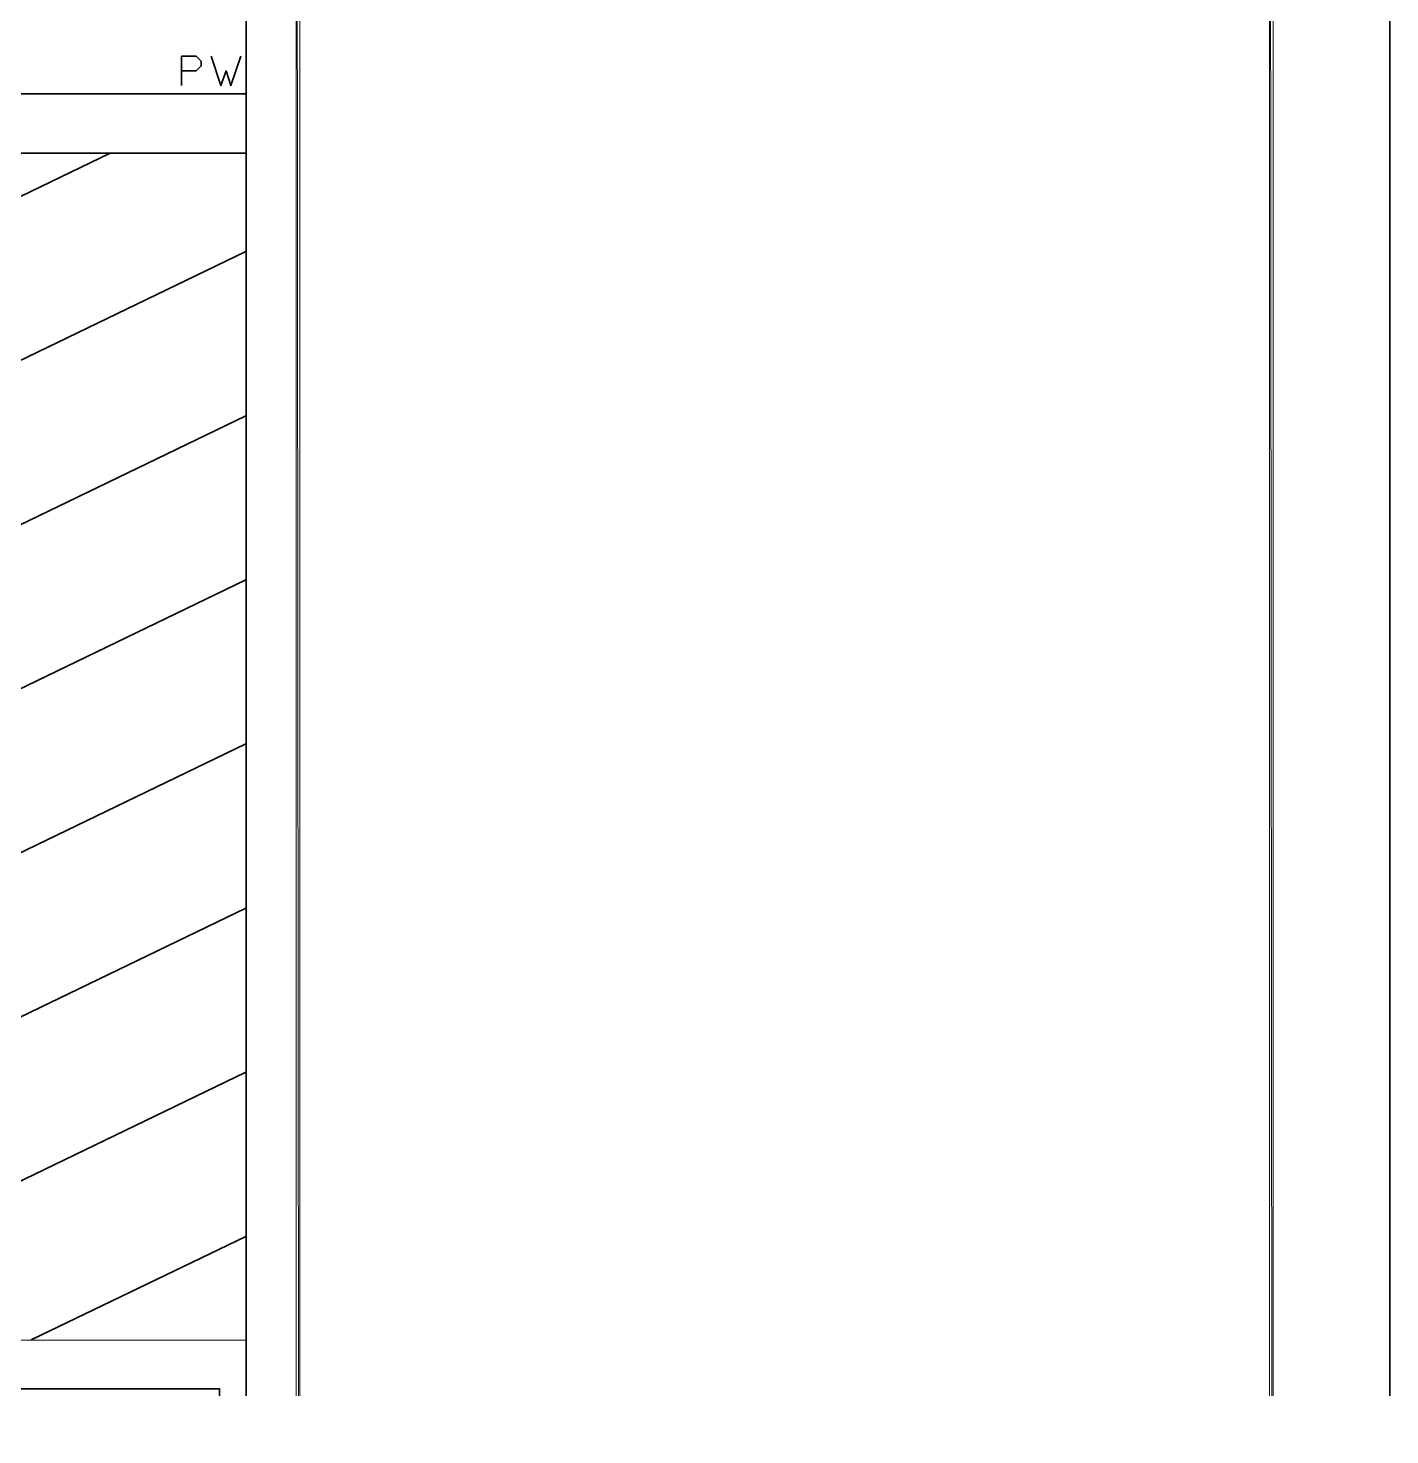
# Model space of a CAD drawing. Header units: inches. Extents: x 27 to 868, y 19 to 613.
# Drawn here: x 684.3 to 867.6, y 235.6 to 424.9 of the extents above; entities that cross this region are included whole.
import ezdxf

# ---------------------------------------------------------------- set-up
doc = ezdxf.new("R2010")
doc.units = ezdxf.units.IN
doc.header["$MEASUREMENT"] = 0
doc.layers.add('PDF_Geometry', color=7, linetype='Continuous')

msp = doc.modelspace()

# ---------------------------------------------------------------- linework, layer by layer
at = {"layer": 'PDF_Geometry', "lineweight": 35}
for points in [[(26.63, 612.71), (867.59, 612.71), (867.59, 240.82)], [(713.62, 240.82), (713.62, 590.74), (63.6, 590.74), (63.6, 40.74)]]:
    msp.add_lwpolyline(points, dxfattribs=at)
at = {"layer": 'PDF_Geometry', "lineweight": 0}
for points in [[(720.69, 240.82), (720.37, 597.72), (720.37, 240.82)], [(720.69, 240.82), (720.37, 597.72), (720.87, 597.72), (720.87, 240.82)], [(720.87, 597.72), (720.87, 240.82)], [(851.87, 597.99), (851.38, 597.49), (851.69, 240.82)], [(851.38, 597.49), (851.69, 240.82)], [(851.38, 240.82), (851.38, 597.49)], [(851.38, 240.82), (851.38, 597.49)], [(851.87, 240.82), (851.87, 597.99)]]:
    msp.add_lwpolyline(points, dxfattribs=at)
at = {"layer": 'PDF_Geometry', "color": 251, "lineweight": 0, "true_color": 0x636466}
for points in [[(63.6, 248.3), (713.62, 248.3), (713.62, 590.74), (63.6, 590.74), (63.6, 248.3)], [(713.62, 240.82), (713.62, 248.3), (63.6, 248.3), (63.6, 40.74)]]:
    msp.add_lwpolyline(points, dxfattribs=at)
at = {"layer": 'PDF_Geometry', "color": 1, "lineweight": 35}
for points in [[(704.93, 417.13), (704.93, 421.09), (706.91, 421.09), (707.58, 420.42), (707.58, 419.79), (706.91, 419.11), (704.93, 419.11)], [(704.93, 417.13), (704.93, 421.09), (706.91, 421.09), (707.58, 420.42), (707.58, 419.79), (706.91, 419.11), (704.93, 419.11)], [(708.93, 421.09), (710.24, 417.13), (710.92, 419.11), (711.55, 417.13), (712.9, 421.09)], [(708.93, 421.09), (710.24, 417.13), (710.92, 419.11), (711.55, 417.13), (712.9, 421.09)], [(662.28, 416.01), (663.95, 416.01), (695.33, 416.01), (704.93, 416.01)], [(662.28, 416.01), (663.95, 416.01), (695.33, 416.01), (704.93, 416.01)], [(704.93, 416.01), (713.57, 416.01)], [(704.93, 416.01), (713.57, 416.01)]]:
    msp.add_lwpolyline(points, dxfattribs=at)
at = {"layer": 'PDF_Geometry', "color": 132, "lineweight": 35, "true_color": 0x00dddd}
for points in [[(713.57, 408.03), (63.65, 408.03)], [(364.65, 248.35), (695.33, 408.03)], [(410.36, 248.35), (713.57, 394.79)], [(456.07, 248.35), (713.57, 372.68)], [(501.82, 248.35), (713.57, 350.62)], [(547.53, 248.35), (713.57, 328.55)], [(593.24, 248.35), (713.57, 306.44)], [(639, 248.35), (713.57, 284.37)], [(684.71, 248.35), (713.57, 262.26)]]:
    msp.add_lwpolyline(points, dxfattribs=at)
at = {"layer": 'PDF_Geometry', "color": 9, "lineweight": 35, "true_color": 0xbababa}
for points in [[(692, 408.03), (686.01, 408.03)], [(713.57, 408.03), (697.95, 408.03)]]:
    msp.add_lwpolyline(points, dxfattribs=at)
at = {"layer": 'PDF_Geometry', "color": 251, "lineweight": 35, "true_color": 0x636466}
msp.add_lwpolyline([(69.14, 241.77), (710.02, 241.77), (710.02, 240.82)], dxfattribs=at)

doc.saveas('drawing.dxf')
